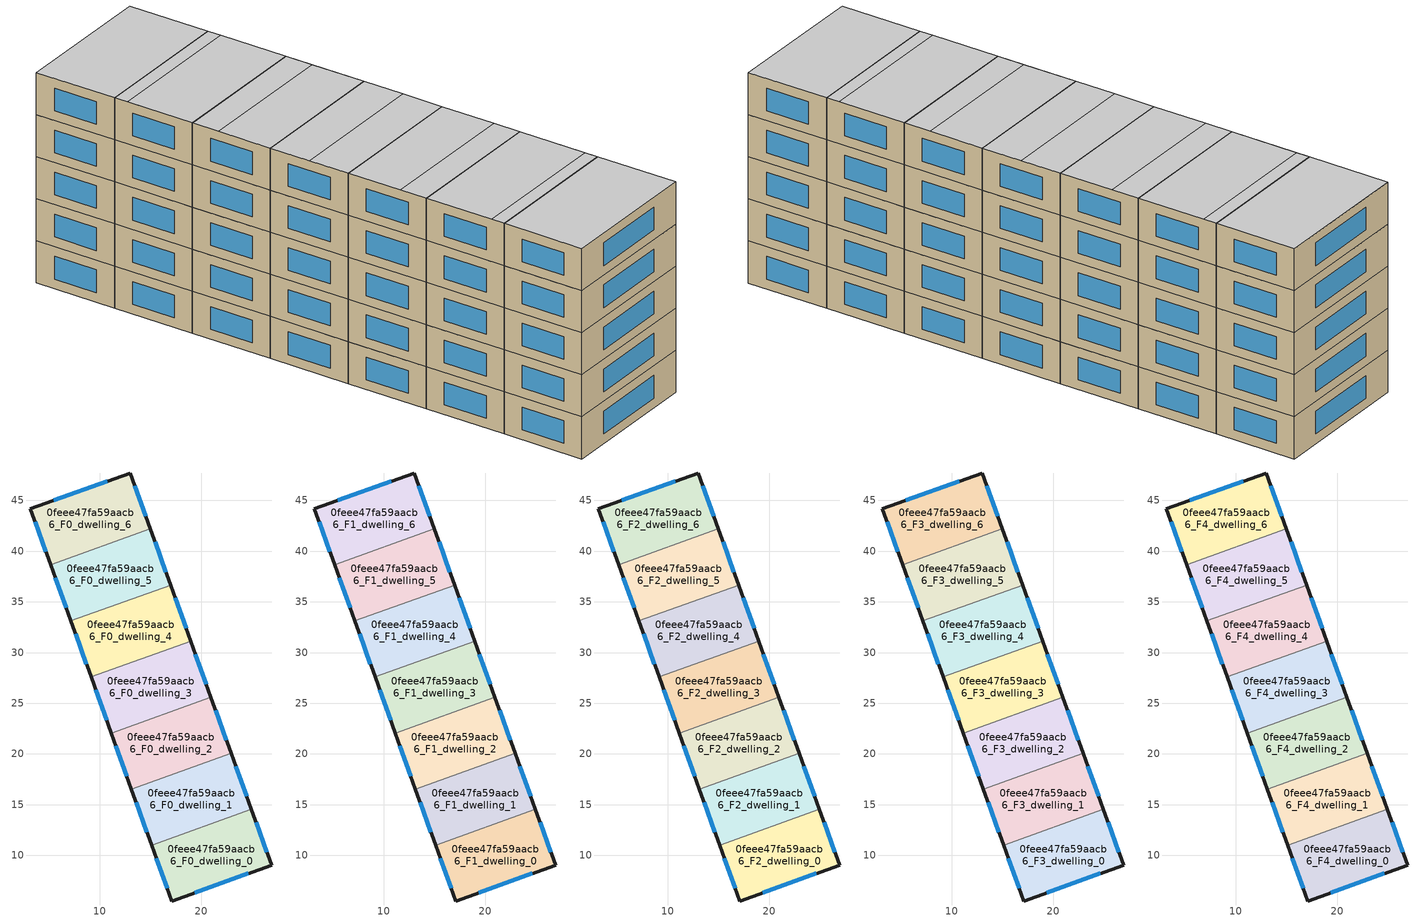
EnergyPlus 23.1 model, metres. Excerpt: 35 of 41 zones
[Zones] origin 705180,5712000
0feee47fa59aacb6_F0_dwelling_0
 floor ground (EU_floor_Construction): 24.94,14.56 26.93,9.03 17.08,5.5 15.1,11.02 z0
 wall outside (EU_wall_Construction): 15.1,11.02 17.08,5.5 26.93,9.03 24.94,14.56 z0:3
 wall to 0feee47fa59aacb6_F0_dwelling_1 (EU_wall_Construction): 24.94,14.56 15.1,11.02 z0:3
 window (EU_Window_Construction): 26.47,10.31 25.4,13.28 / 19.36,6.32 24.65,8.22 / 15.56,9.74 16.62,6.78 z0.69:2.31
0feee47fa59aacb6_F0_dwelling_1
 floor ground (EU_floor_Construction): 22.95,20.08 24.94,14.56 15.1,11.02 13.11,16.54 z0
 wall outside (EU_wall_Construction): 24.94,14.56 22.95,20.08 / 13.11,16.54 15.1,11.02 z0:3
 wall to 0feee47fa59aacb6_F0_dwelling_2 (EU_wall_Construction): 22.95,20.08 13.11,16.54 z0:3
 window (EU_Window_Construction): 24.48,15.84 23.41,18.81 / 13.57,15.26 14.64,12.3 z0.69:2.31
0feee47fa59aacb6_F0_dwelling_2
 floor ground (EU_floor_Construction): 20.96,25.61 22.95,20.08 13.11,16.54 11.12,22.07 z0
 wall outside (EU_wall_Construction): 22.95,20.08 20.96,25.61 / 11.12,22.07 13.11,16.54 z0:3
 wall to 0feee47fa59aacb6_F0_dwelling_3 (EU_wall_Construction): 20.96,25.61 11.12,22.07 z0:3
 window (EU_Window_Construction): 22.49,21.36 21.42,24.33 / 11.58,20.79 12.65,17.82 z0.69:2.31
0feee47fa59aacb6_F0_dwelling_3
 floor ground (EU_floor_Construction): 18.97,31.13 20.96,25.61 11.12,22.07 9.13,27.59 z0
 wall outside (EU_wall_Construction): 20.96,25.61 18.97,31.13 / 9.13,27.59 11.12,22.07 z0:3
 wall to 0feee47fa59aacb6_F0_dwelling_4 (EU_wall_Construction): 18.97,31.13 9.13,27.59 z0:3
 window (EU_Window_Construction): 20.5,26.89 19.43,29.85 / 9.59,26.31 10.66,23.34 z0.69:2.31
0feee47fa59aacb6_F0_dwelling_4
 floor ground (EU_floor_Construction): 16.98,36.66 18.97,31.13 9.13,27.59 7.14,33.12 z0
 wall outside (EU_wall_Construction): 18.97,31.13 16.98,36.66 / 7.14,33.12 9.13,27.59 z0:3
 wall to 0feee47fa59aacb6_F0_dwelling_5 (EU_wall_Construction): 16.98,36.66 7.14,33.12 z0:3
 window (EU_Window_Construction): 18.51,32.41 17.44,35.38 / 7.6,31.84 8.67,28.87 z0.69:2.31
0feee47fa59aacb6_F0_dwelling_5
 floor ground (EU_floor_Construction): 14.99,42.18 16.98,36.66 7.14,33.12 5.15,38.64 z0
 wall outside (EU_wall_Construction): 16.98,36.66 14.99,42.18 / 5.15,38.64 7.14,33.12 z0:3
 wall to 0feee47fa59aacb6_F0_dwelling_6 (EU_wall_Construction): 14.99,42.18 5.15,38.64 z0:3
 window (EU_Window_Construction): 16.52,37.94 15.45,40.9 / 5.61,37.36 6.68,34.39 z0.69:2.31
0feee47fa59aacb6_F0_dwelling_6
 floor ground (EU_floor_Construction): 13,47.7 14.99,42.18 5.15,38.64 3.16,44.17 z0
 wall outside (EU_wall_Construction): 14.99,42.18 13,47.7 3.16,44.17 5.15,38.64 z0:3
 window (EU_Window_Construction): 3.62,42.89 4.69,39.92 / 10.72,46.88 5.44,44.99 / 14.53,43.46 13.46,46.42 z0.69:2.31
0feee47fa59aacb6_F1_dwelling_0
 floor to 0feee47fa59aacb6_F0_dwelling_0 (EU_floor_Construction): 24.94,14.56 26.93,9.03 17.08,5.5 15.1,11.02 z3
 wall outside (EU_wall_Construction): 15.1,11.02 17.08,5.5 26.93,9.03 24.94,14.56 z3:6
 wall to 0feee47fa59aacb6_F1_dwelling_1 (EU_wall_Construction): 24.94,14.56 15.1,11.02 z3:6
 window (EU_Window_Construction): 26.47,10.31 25.4,13.28 / 19.36,6.32 24.65,8.22 / 15.56,9.74 16.62,6.78 z3.69:5.31
0feee47fa59aacb6_F1_dwelling_1
 floor to 0feee47fa59aacb6_F0_dwelling_1 (EU_floor_Construction): 22.95,20.08 24.94,14.56 15.1,11.02 13.11,16.54 z3
 wall outside (EU_wall_Construction): 24.94,14.56 22.95,20.08 / 13.11,16.54 15.1,11.02 z3:6
 wall to 0feee47fa59aacb6_F1_dwelling_2 (EU_wall_Construction): 22.95,20.08 13.11,16.54 z3:6
 window (EU_Window_Construction): 24.48,15.84 23.41,18.81 / 13.57,15.26 14.64,12.3 z3.69:5.31
0feee47fa59aacb6_F1_dwelling_2
 floor to 0feee47fa59aacb6_F0_dwelling_2 (EU_floor_Construction): 20.96,25.61 22.95,20.08 13.11,16.54 11.12,22.07 z3
 wall outside (EU_wall_Construction): 22.95,20.08 20.96,25.61 / 11.12,22.07 13.11,16.54 z3:6
 wall to 0feee47fa59aacb6_F1_dwelling_3 (EU_wall_Construction): 20.96,25.61 11.12,22.07 z3:6
 window (EU_Window_Construction): 22.49,21.36 21.42,24.33 / 11.58,20.79 12.65,17.82 z3.69:5.31
0feee47fa59aacb6_F1_dwelling_3
 floor to 0feee47fa59aacb6_F0_dwelling_3 (EU_floor_Construction): 18.97,31.13 20.96,25.61 11.12,22.07 9.13,27.59 z3
 wall outside (EU_wall_Construction): 20.96,25.61 18.97,31.13 / 9.13,27.59 11.12,22.07 z3:6
 wall to 0feee47fa59aacb6_F1_dwelling_4 (EU_wall_Construction): 18.97,31.13 9.13,27.59 z3:6
 window (EU_Window_Construction): 20.5,26.89 19.43,29.85 / 9.59,26.31 10.66,23.34 z3.69:5.31
0feee47fa59aacb6_F1_dwelling_4
 floor to 0feee47fa59aacb6_F0_dwelling_4 (EU_floor_Construction): 16.98,36.66 18.97,31.13 9.13,27.59 7.14,33.12 z3
 wall outside (EU_wall_Construction): 18.97,31.13 16.98,36.66 / 7.14,33.12 9.13,27.59 z3:6
 wall to 0feee47fa59aacb6_F1_dwelling_5 (EU_wall_Construction): 16.98,36.66 7.14,33.12 z3:6
 window (EU_Window_Construction): 18.51,32.41 17.44,35.38 / 7.6,31.84 8.67,28.87 z3.69:5.31
0feee47fa59aacb6_F1_dwelling_5
 floor to 0feee47fa59aacb6_F0_dwelling_5 (EU_floor_Construction): 14.99,42.18 16.98,36.66 7.14,33.12 5.15,38.64 z3
 wall outside (EU_wall_Construction): 16.98,36.66 14.99,42.18 / 5.15,38.64 7.14,33.12 z3:6
 wall to 0feee47fa59aacb6_F1_dwelling_6 (EU_wall_Construction): 14.99,42.18 5.15,38.64 z3:6
 window (EU_Window_Construction): 16.52,37.94 15.45,40.9 / 5.61,37.36 6.68,34.39 z3.69:5.31
0feee47fa59aacb6_F1_dwelling_6
 floor to 0feee47fa59aacb6_F0_dwelling_6 (EU_floor_Construction): 13,47.7 14.99,42.18 5.15,38.64 3.16,44.17 z3
 wall outside (EU_wall_Construction): 14.99,42.18 13,47.7 3.16,44.17 5.15,38.64 z3:6
 window (EU_Window_Construction): 3.62,42.89 4.69,39.92 / 10.72,46.88 5.44,44.99 / 14.53,43.46 13.46,46.42 z3.69:5.31
0feee47fa59aacb6_F2_dwelling_0
 floor to 0feee47fa59aacb6_F1_dwelling_0 (EU_floor_Construction): 24.94,14.56 26.93,9.03 17.08,5.5 15.1,11.02 z6
 wall outside (EU_wall_Construction): 15.1,11.02 17.08,5.5 26.93,9.03 24.94,14.56 z6:9
 wall to 0feee47fa59aacb6_F2_dwelling_1 (EU_wall_Construction): 24.94,14.56 15.1,11.02 z6:9
 window (EU_Window_Construction): 26.47,10.31 25.4,13.28 / 19.36,6.32 24.65,8.22 / 15.56,9.74 16.62,6.78 z6.69:8.31
0feee47fa59aacb6_F2_dwelling_1
 floor to 0feee47fa59aacb6_F1_dwelling_1 (EU_floor_Construction): 22.95,20.08 24.94,14.56 15.1,11.02 13.11,16.54 z6
 wall outside (EU_wall_Construction): 24.94,14.56 22.95,20.08 / 13.11,16.54 15.1,11.02 z6:9
 wall to 0feee47fa59aacb6_F2_dwelling_2 (EU_wall_Construction): 22.95,20.08 13.11,16.54 z6:9
 window (EU_Window_Construction): 24.48,15.84 23.41,18.81 / 13.57,15.26 14.64,12.3 z6.69:8.31
0feee47fa59aacb6_F2_dwelling_2
 floor to 0feee47fa59aacb6_F1_dwelling_2 (EU_floor_Construction): 20.96,25.61 22.95,20.08 13.11,16.54 11.12,22.07 z6
 wall outside (EU_wall_Construction): 22.95,20.08 20.96,25.61 / 11.12,22.07 13.11,16.54 z6:9
 wall to 0feee47fa59aacb6_F2_dwelling_3 (EU_wall_Construction): 20.96,25.61 11.12,22.07 z6:9
 window (EU_Window_Construction): 22.49,21.36 21.42,24.33 / 11.58,20.79 12.65,17.82 z6.69:8.31
0feee47fa59aacb6_F2_dwelling_3
 floor to 0feee47fa59aacb6_F1_dwelling_3 (EU_floor_Construction): 18.97,31.13 20.96,25.61 11.12,22.07 9.13,27.59 z6
 wall outside (EU_wall_Construction): 20.96,25.61 18.97,31.13 / 9.13,27.59 11.12,22.07 z6:9
 wall to 0feee47fa59aacb6_F2_dwelling_4 (EU_wall_Construction): 18.97,31.13 9.13,27.59 z6:9
 window (EU_Window_Construction): 20.5,26.89 19.43,29.85 / 9.59,26.31 10.66,23.34 z6.69:8.31
0feee47fa59aacb6_F2_dwelling_4
 floor to 0feee47fa59aacb6_F1_dwelling_4 (EU_floor_Construction): 16.98,36.66 18.97,31.13 9.13,27.59 7.14,33.12 z6
 wall outside (EU_wall_Construction): 18.97,31.13 16.98,36.66 / 7.14,33.12 9.13,27.59 z6:9
 wall to 0feee47fa59aacb6_F2_dwelling_5 (EU_wall_Construction): 16.98,36.66 7.14,33.12 z6:9
 window (EU_Window_Construction): 18.51,32.41 17.44,35.38 / 7.6,31.84 8.67,28.87 z6.69:8.31
0feee47fa59aacb6_F2_dwelling_5
 floor to 0feee47fa59aacb6_F1_dwelling_5 (EU_floor_Construction): 14.99,42.18 16.98,36.66 7.14,33.12 5.15,38.64 z6
 wall outside (EU_wall_Construction): 16.98,36.66 14.99,42.18 / 5.15,38.64 7.14,33.12 z6:9
 wall to 0feee47fa59aacb6_F2_dwelling_6 (EU_wall_Construction): 14.99,42.18 5.15,38.64 z6:9
 window (EU_Window_Construction): 16.52,37.94 15.45,40.9 / 5.61,37.36 6.68,34.39 z6.69:8.31
0feee47fa59aacb6_F2_dwelling_6
 floor to 0feee47fa59aacb6_F1_dwelling_6 (EU_floor_Construction): 13,47.7 14.99,42.18 5.15,38.64 3.16,44.17 z6
 wall outside (EU_wall_Construction): 14.99,42.18 13,47.7 3.16,44.17 5.15,38.64 z6:9
 window (EU_Window_Construction): 3.62,42.89 4.69,39.92 / 10.72,46.88 5.44,44.99 / 14.53,43.46 13.46,46.42 z6.69:8.31
0feee47fa59aacb6_F3_dwelling_0
 floor to 0feee47fa59aacb6_F2_dwelling_0 (EU_floor_Construction): 24.94,14.56 26.93,9.03 17.08,5.5 15.1,11.02 z9
 wall outside (EU_wall_Construction): 15.1,11.02 17.08,5.5 26.93,9.03 24.94,14.56 z9:12
 wall to 0feee47fa59aacb6_F3_dwelling_1 (EU_wall_Construction): 24.94,14.56 15.1,11.02 z9:12
 window (EU_Window_Construction): 26.47,10.31 25.4,13.28 / 19.36,6.32 24.65,8.22 / 15.56,9.74 16.62,6.78 z9.69:11.31
0feee47fa59aacb6_F3_dwelling_1
 floor to 0feee47fa59aacb6_F2_dwelling_1 (EU_floor_Construction): 22.95,20.08 24.94,14.56 15.1,11.02 13.11,16.54 z9
 wall outside (EU_wall_Construction): 24.94,14.56 22.95,20.08 / 13.11,16.54 15.1,11.02 z9:12
 wall to 0feee47fa59aacb6_F3_dwelling_2 (EU_wall_Construction): 22.95,20.08 13.11,16.54 z9:12
 window (EU_Window_Construction): 24.48,15.84 23.41,18.81 / 13.57,15.26 14.64,12.3 z9.69:11.31
0feee47fa59aacb6_F3_dwelling_2
 floor to 0feee47fa59aacb6_F2_dwelling_2 (EU_floor_Construction): 20.96,25.61 22.95,20.08 13.11,16.54 11.12,22.07 z9
 wall outside (EU_wall_Construction): 22.95,20.08 20.96,25.61 / 11.12,22.07 13.11,16.54 z9:12
 wall to 0feee47fa59aacb6_F3_dwelling_3 (EU_wall_Construction): 20.96,25.61 11.12,22.07 z9:12
 window (EU_Window_Construction): 22.49,21.36 21.42,24.33 / 11.58,20.79 12.65,17.82 z9.69:11.31
0feee47fa59aacb6_F3_dwelling_3
 floor to 0feee47fa59aacb6_F2_dwelling_3 (EU_floor_Construction): 18.97,31.13 20.96,25.61 11.12,22.07 9.13,27.59 z9
 wall outside (EU_wall_Construction): 20.96,25.61 18.97,31.13 / 9.13,27.59 11.12,22.07 z9:12
 wall to 0feee47fa59aacb6_F3_dwelling_4 (EU_wall_Construction): 18.97,31.13 9.13,27.59 z9:12
 window (EU_Window_Construction): 20.5,26.89 19.43,29.85 / 9.59,26.31 10.66,23.34 z9.69:11.31
0feee47fa59aacb6_F3_dwelling_4
 floor to 0feee47fa59aacb6_F2_dwelling_4 (EU_floor_Construction): 16.98,36.66 18.97,31.13 9.13,27.59 7.14,33.12 z9
 wall outside (EU_wall_Construction): 18.97,31.13 16.98,36.66 / 7.14,33.12 9.13,27.59 z9:12
 wall to 0feee47fa59aacb6_F3_dwelling_5 (EU_wall_Construction): 16.98,36.66 7.14,33.12 z9:12
 window (EU_Window_Construction): 18.51,32.41 17.44,35.38 / 7.6,31.84 8.67,28.87 z9.69:11.31
0feee47fa59aacb6_F3_dwelling_5
 floor to 0feee47fa59aacb6_F2_dwelling_5 (EU_floor_Construction): 14.99,42.18 16.98,36.66 7.14,33.12 5.15,38.64 z9
 wall outside (EU_wall_Construction): 16.98,36.66 14.99,42.18 / 5.15,38.64 7.14,33.12 z9:12
 wall to 0feee47fa59aacb6_F3_dwelling_6 (EU_wall_Construction): 14.99,42.18 5.15,38.64 z9:12
 window (EU_Window_Construction): 16.52,37.94 15.45,40.9 / 5.61,37.36 6.68,34.39 z9.69:11.31
0feee47fa59aacb6_F3_dwelling_6
 floor to 0feee47fa59aacb6_F2_dwelling_6 (EU_floor_Construction): 13,47.7 14.99,42.18 5.15,38.64 3.16,44.17 z9
 wall outside (EU_wall_Construction): 14.99,42.18 13,47.7 3.16,44.17 5.15,38.64 z9:12
 window (EU_Window_Construction): 3.62,42.89 4.69,39.92 / 10.72,46.88 5.44,44.99 / 14.53,43.46 13.46,46.42 z9.69:11.31
0feee47fa59aacb6_F4_dwelling_0
 floor to 0feee47fa59aacb6_F3_dwelling_0 (EU_floor_Construction): 24.94,14.56 26.93,9.03 17.08,5.5 15.1,11.02 z12
 wall outside (EU_wall_Construction): 15.1,11.02 17.08,5.5 26.93,9.03 24.94,14.56 z12:15
 wall to 0feee47fa59aacb6_F4_dwelling_1 (EU_wall_Construction): 24.94,14.56 15.1,11.02 z12:15
 window (EU_Window_Construction): 26.47,10.31 25.4,13.28 / 19.36,6.32 24.65,8.22 / 15.56,9.74 16.62,6.78 z12.69:14.31
 ceiling to 0feee47fa59aacb6_F5_dwelling_0 (EU_floor_Construction): 26.93,9.03 24.94,14.56 15.1,11.02 17.08,5.5 z15
0feee47fa59aacb6_F4_dwelling_1
 floor to 0feee47fa59aacb6_F3_dwelling_1 (EU_floor_Construction): 22.95,20.08 24.94,14.56 15.1,11.02 13.11,16.54 z12
 wall outside (EU_wall_Construction): 24.94,14.56 22.95,20.08 / 13.11,16.54 15.1,11.02 z12:15
 wall to 0feee47fa59aacb6_F4_dwelling_2 (EU_wall_Construction): 22.95,20.08 13.11,16.54 z12:15
 window (EU_Window_Construction): 24.48,15.84 23.41,18.81 / 13.57,15.26 14.64,12.3 z12.69:14.31
 ceiling to 0feee47fa59aacb6_F5_dwelling_1 (EU_floor_Construction): 24.6,15.48 22.95,20.08 13.11,16.54 14.77,11.94 z15
 ceiling to 0feee47fa59aacb6_F5_dwelling_0 (EU_floor_Construction): 24.94,14.56 24.6,15.48 14.77,11.94 15.1,11.02 z15
0feee47fa59aacb6_F4_dwelling_2
 floor to 0feee47fa59aacb6_F3_dwelling_2 (EU_floor_Construction): 20.96,25.61 22.95,20.08 13.11,16.54 11.12,22.07 z12
 wall outside (EU_wall_Construction): 22.95,20.08 20.96,25.61 / 11.12,22.07 13.11,16.54 z12:15
 wall to 0feee47fa59aacb6_F4_dwelling_3 (EU_wall_Construction): 20.96,25.61 11.12,22.07 z12:15
 window (EU_Window_Construction): 22.49,21.36 21.42,24.33 / 11.58,20.79 12.65,17.82 z12.69:14.31
 ceiling adiabatic (EU_roof_Construction): 22.28,21.93 20.96,25.61 11.12,22.07 12.44,18.38 z15
 ceiling to 0feee47fa59aacb6_F5_dwelling_1 (EU_floor_Construction): 22.95,20.08 22.28,21.93 12.44,18.38 13.11,16.54 z15
0feee47fa59aacb6_F4_dwelling_3
 floor to 0feee47fa59aacb6_F3_dwelling_3 (EU_floor_Construction): 18.97,31.13 20.96,25.61 11.12,22.07 9.13,27.59 z12
 wall outside (EU_wall_Construction): 20.96,25.61 18.97,31.13 / 9.13,27.59 11.12,22.07 z12:15
 wall to 0feee47fa59aacb6_F4_dwelling_4 (EU_wall_Construction): 18.97,31.13 9.13,27.59 z12:15
 window (EU_Window_Construction): 20.5,26.89 19.43,29.85 / 9.59,26.31 10.66,23.34 z12.69:14.31
 ceiling to 0feee47fa59aacb6_F5_dwelling_3 (EU_floor_Construction): 19.96,28.37 18.97,31.13 9.13,27.59 10.12,24.83 z15
 ceiling adiabatic (EU_roof_Construction): 20.96,25.61 19.96,28.37 10.12,24.83 11.12,22.07 z15
0feee47fa59aacb6_F4_dwelling_4
 floor to 0feee47fa59aacb6_F3_dwelling_4 (EU_floor_Construction): 16.98,36.66 18.97,31.13 9.13,27.59 7.14,33.12 z12
 wall outside (EU_wall_Construction): 18.97,31.13 16.98,36.66 / 7.14,33.12 9.13,27.59 z12:15
 wall to 0feee47fa59aacb6_F4_dwelling_5 (EU_wall_Construction): 16.98,36.66 7.14,33.12 z12:15
 window (EU_Window_Construction): 18.51,32.41 17.44,35.38 / 7.6,31.84 8.67,28.87 z12.69:14.31
 ceiling to 0feee47fa59aacb6_F5_dwelling_4 (EU_floor_Construction): 17.64,34.82 16.98,36.66 7.14,33.12 7.8,31.27 z15
 ceiling to 0feee47fa59aacb6_F5_dwelling_3 (EU_floor_Construction): 18.97,31.13 17.64,34.82 7.8,31.27 9.13,27.59 z15
0feee47fa59aacb6_F4_dwelling_5
 floor to 0feee47fa59aacb6_F3_dwelling_5 (EU_floor_Construction): 14.99,42.18 16.98,36.66 7.14,33.12 5.15,38.64 z12
 wall outside (EU_wall_Construction): 16.98,36.66 14.99,42.18 / 5.15,38.64 7.14,33.12 z12:15
 wall to 0feee47fa59aacb6_F4_dwelling_6 (EU_wall_Construction): 14.99,42.18 5.15,38.64 z12:15
 window (EU_Window_Construction): 16.52,37.94 15.45,40.9 / 5.61,37.36 6.68,34.39 z12.69:14.31
 ceiling to 0feee47fa59aacb6_F5_dwelling_4 (EU_floor_Construction): 16.98,36.66 15.32,41.26 5.48,37.72 7.14,33.12 z15
 ceiling to 0feee47fa59aacb6_F5_dwelling_5 (EU_floor_Construction): 15.32,41.26 14.99,42.18 5.15,38.64 5.48,37.72 z15
0feee47fa59aacb6_F4_dwelling_6
 floor to 0feee47fa59aacb6_F3_dwelling_6 (EU_floor_Construction): 13,47.7 14.99,42.18 5.15,38.64 3.16,44.17 z12
 wall outside (EU_wall_Construction): 14.99,42.18 13,47.7 3.16,44.17 5.15,38.64 z12:15
 window (EU_Window_Construction): 3.62,42.89 4.69,39.92 / 10.72,46.88 5.44,44.99 / 14.53,43.46 13.46,46.42 z12.69:14.31
 ceiling to 0feee47fa59aacb6_F5_dwelling_5 (EU_floor_Construction): 14.99,42.18 13,47.7 3.16,44.17 5.15,38.64 z15
[Building]
EU S2 Campaign: North Axis=0; Terrain=City; Solar Distribution=FullExterior
[Site:Location]
London: Latitude=51.5; Longitude=-0.5; Time Zone=0; Elevation=25
[SizingPeriod:WeatherFileDays]
AnnualSizingPeriod: Begin Month=1; Begin Day of Month=1; End Month=12; End Day of Month=31; Day of Week for Start Day=Monday; Use Weather File Daylight Saving Period=No; Use Weather File Rain and Snow Indicators=No
[MATERIAL]
EU_InternalMass_Material: Roughness=MediumRough; Thickness=0.1; Conductivity=1; Density=1800; Specific Heat=900; Thermal Absorptance=0.9; Solar Absorptance=0.7; Visible Absorptance=0.7
[MATERIAL:NOMASS] Roughness=MediumRough; Thermal Absorptance=0.9; Solar Absorptance=0.7; Visible Absorptance=0.7
Name | Thermal Resistance
EU_wall_NoMass | 0.635353
EU_roof_NoMass | 0.675062
EU_floor_NoMass | 1.96382
[WINDOWMATERIAL:SIMPLEGLAZINGSYSTEM]
EU_Window_SimpleGlazing: UFactor=2.96269; Solar Heat Gain Coefficient=0.76; Visible Transmittance=0.76
[CONSTRUCTION]
EU_wall_Construction: EU_wall_NoMass
EU_roof_Construction: EU_roof_NoMass
EU_floor_Construction: EU_floor_NoMass
EU_Window_Construction: EU_Window_SimpleGlazing
EU_InternalMass_Construction: EU_InternalMass_Material
[ZONE] Type=1; Multiplier=1; Ceiling Height=autocalculate; Floor Area=autocalculate; Part of Total Floor Area=Yes
Name | Volume
0feee47fa59aacb6_F0_dwelling_0; 0feee47fa59aacb6_F1_dwelling_0; 0feee47fa59aacb6_F2_dwelling_0; 0feee47fa59aacb6_F3_dwelling_0; 0feee47fa59aacb6_F4_dwelling_0 | 184.188
0feee47fa59aacb6_F0_dwelling_1; 0feee47fa59aacb6_F1_dwelling_1; 0feee47fa59aacb6_F2_dwelling_1; 0feee47fa59aacb6_F3_dwelling_1; 0feee47fa59aacb6_F4_dwelling_1 | 184.191
0feee47fa59aacb6_F0_dwelling_2; 0feee47fa59aacb6_F1_dwelling_2; 0feee47fa59aacb6_F2_dwelling_2; 0feee47fa59aacb6_F3_dwelling_2; 0feee47fa59aacb6_F4_dwelling_2 | 184.157
0feee47fa59aacb6_F0_dwelling_3; 0feee47fa59aacb6_F1_dwelling_3; 0feee47fa59aacb6_F2_dwelling_3; 0feee47fa59aacb6_F3_dwelling_3; 0feee47fa59aacb6_F4_dwelling_3 | 184.214
0feee47fa59aacb6_F0_dwelling_4; 0feee47fa59aacb6_F1_dwelling_4; 0feee47fa59aacb6_F2_dwelling_4; 0feee47fa59aacb6_F3_dwelling_4; 0feee47fa59aacb6_F4_dwelling_4 | 184.19
0feee47fa59aacb6_F0_dwelling_5; 0feee47fa59aacb6_F1_dwelling_5; 0feee47fa59aacb6_F2_dwelling_5; 0feee47fa59aacb6_F3_dwelling_5; 0feee47fa59aacb6_F4_dwelling_5 | 184.174
0feee47fa59aacb6_F0_dwelling_6; 0feee47fa59aacb6_F1_dwelling_6; 0feee47fa59aacb6_F2_dwelling_6; 0feee47fa59aacb6_F3_dwelling_6; 0feee47fa59aacb6_F4_dwelling_6 | 184.192
[INTERNALMASS] Construction=EU_InternalMass_Construction
Name | Zone or ZoneList | Surface Area
0feee47fa59aacb6_F0_dwelling_0_EU_InternalMass | 0feee47fa59aacb6_F0_dwelling_0 | 61.3956
0feee47fa59aacb6_F0_dwelling_1_EU_InternalMass | 0feee47fa59aacb6_F0_dwelling_1 | 61.3973
0feee47fa59aacb6_F0_dwelling_2_EU_InternalMass | 0feee47fa59aacb6_F0_dwelling_2 | 61.3858
0feee47fa59aacb6_F0_dwelling_3_EU_InternalMass | 0feee47fa59aacb6_F0_dwelling_3 | 61.4045
0feee47fa59aacb6_F0_dwelling_4_EU_InternalMass | 0feee47fa59aacb6_F0_dwelling_4 | 61.3966
0feee47fa59aacb6_F0_dwelling_5_EU_InternalMass | 0feee47fa59aacb6_F0_dwelling_5 | 61.3915
0feee47fa59aacb6_F0_dwelling_6_EU_InternalMass | 0feee47fa59aacb6_F0_dwelling_6 | 61.3974
0feee47fa59aacb6_F1_dwelling_0_EU_InternalMass | 0feee47fa59aacb6_F1_dwelling_0 | 61.3956
0feee47fa59aacb6_F1_dwelling_1_EU_InternalMass | 0feee47fa59aacb6_F1_dwelling_1 | 61.3973
0feee47fa59aacb6_F1_dwelling_2_EU_InternalMass | 0feee47fa59aacb6_F1_dwelling_2 | 61.3858
0feee47fa59aacb6_F1_dwelling_3_EU_InternalMass | 0feee47fa59aacb6_F1_dwelling_3 | 61.4045
0feee47fa59aacb6_F1_dwelling_4_EU_InternalMass | 0feee47fa59aacb6_F1_dwelling_4 | 61.3966
0feee47fa59aacb6_F1_dwelling_5_EU_InternalMass | 0feee47fa59aacb6_F1_dwelling_5 | 61.3915
0feee47fa59aacb6_F1_dwelling_6_EU_InternalMass | 0feee47fa59aacb6_F1_dwelling_6 | 61.3974
0feee47fa59aacb6_F2_dwelling_0_EU_InternalMass | 0feee47fa59aacb6_F2_dwelling_0 | 61.3956
0feee47fa59aacb6_F2_dwelling_1_EU_InternalMass | 0feee47fa59aacb6_F2_dwelling_1 | 61.3973
0feee47fa59aacb6_F2_dwelling_2_EU_InternalMass | 0feee47fa59aacb6_F2_dwelling_2 | 61.3858
0feee47fa59aacb6_F2_dwelling_3_EU_InternalMass | 0feee47fa59aacb6_F2_dwelling_3 | 61.4045
0feee47fa59aacb6_F2_dwelling_4_EU_InternalMass | 0feee47fa59aacb6_F2_dwelling_4 | 61.3966
0feee47fa59aacb6_F2_dwelling_5_EU_InternalMass | 0feee47fa59aacb6_F2_dwelling_5 | 61.3915
0feee47fa59aacb6_F2_dwelling_6_EU_InternalMass | 0feee47fa59aacb6_F2_dwelling_6 | 61.3974
0feee47fa59aacb6_F3_dwelling_0_EU_InternalMass | 0feee47fa59aacb6_F3_dwelling_0 | 61.3956
0feee47fa59aacb6_F3_dwelling_1_EU_InternalMass | 0feee47fa59aacb6_F3_dwelling_1 | 61.3973
0feee47fa59aacb6_F3_dwelling_2_EU_InternalMass | 0feee47fa59aacb6_F3_dwelling_2 | 61.3858
0feee47fa59aacb6_F3_dwelling_3_EU_InternalMass | 0feee47fa59aacb6_F3_dwelling_3 | 61.4045
0feee47fa59aacb6_F3_dwelling_4_EU_InternalMass | 0feee47fa59aacb6_F3_dwelling_4 | 61.3966
0feee47fa59aacb6_F3_dwelling_5_EU_InternalMass | 0feee47fa59aacb6_F3_dwelling_5 | 61.3915
0feee47fa59aacb6_F3_dwelling_6_EU_InternalMass | 0feee47fa59aacb6_F3_dwelling_6 | 61.3974
0feee47fa59aacb6_F4_dwelling_0_EU_InternalMass | 0feee47fa59aacb6_F4_dwelling_0 | 61.3956
0feee47fa59aacb6_F4_dwelling_1_EU_InternalMass | 0feee47fa59aacb6_F4_dwelling_1 | 61.3973
0feee47fa59aacb6_F4_dwelling_2_EU_InternalMass | 0feee47fa59aacb6_F4_dwelling_2 | 61.3858
0feee47fa59aacb6_F4_dwelling_3_EU_InternalMass | 0feee47fa59aacb6_F4_dwelling_3 | 61.4045
0feee47fa59aacb6_F4_dwelling_4_EU_InternalMass | 0feee47fa59aacb6_F4_dwelling_4 | 61.3966
0feee47fa59aacb6_F4_dwelling_5_EU_InternalMass | 0feee47fa59aacb6_F4_dwelling_5 | 61.3915
0feee47fa59aacb6_F4_dwelling_6_EU_InternalMass | 0feee47fa59aacb6_F4_dwelling_6 | 61.3974
[OTHEREQUIPMENT] Fuel Type=Electricity; Design Level Calculation Method=Watts/Area; Power per Zone Floor Area=1; Fraction Latent=0; Fraction Radiant=0; Fraction Lost=0; Carbon Dioxide Generation Rate=0; EndUse Subcategory=EU_Step8_InternalGains
Name | Zone or ZoneList or Space or SpaceList | Schedule
EU_Step8_InternalGain_0feee47fa59aacb6_F0_dwelling_0_f000 | 0feee47fa59aacb6_F0_dwelling_0 | EU_Step8_GainSchedule_0feee47fa59aacb6_F0_dwelling_0_f000
EU_Step8_InternalGain_0feee47fa59aacb6_F0_dwelling_1_f000 | 0feee47fa59aacb6_F0_dwelling_1 | EU_Step8_GainSchedule_0feee47fa59aacb6_F0_dwelling_1_f000
EU_Step8_InternalGain_0feee47fa59aacb6_F0_dwelling_2_f000 | 0feee47fa59aacb6_F0_dwelling_2 | EU_Step8_GainSchedule_0feee47fa59aacb6_F0_dwelling_2_f000
EU_Step8_InternalGain_0feee47fa59aacb6_F0_dwelling_3_f000 | 0feee47fa59aacb6_F0_dwelling_3 | EU_Step8_GainSchedule_0feee47fa59aacb6_F0_dwelling_3_f000
EU_Step8_InternalGain_0feee47fa59aacb6_F0_dwelling_4_f000 | 0feee47fa59aacb6_F0_dwelling_4 | EU_Step8_GainSchedule_0feee47fa59aacb6_F0_dwelling_4_f000
EU_Step8_InternalGain_0feee47fa59aacb6_F0_dwelling_5_f000 | 0feee47fa59aacb6_F0_dwelling_5 | EU_Step8_GainSchedule_0feee47fa59aacb6_F0_dwelling_5_f000
EU_Step8_InternalGain_0feee47fa59aacb6_F0_dwelling_6_f000 | 0feee47fa59aacb6_F0_dwelling_6 | EU_Step8_GainSchedule_0feee47fa59aacb6_F0_dwelling_6_f000
EU_Step8_InternalGain_0feee47fa59aacb6_F1_dwelling_0_f000 | 0feee47fa59aacb6_F1_dwelling_0 | EU_Step8_GainSchedule_0feee47fa59aacb6_F1_dwelling_0_f000
EU_Step8_InternalGain_0feee47fa59aacb6_F1_dwelling_1_f000 | 0feee47fa59aacb6_F1_dwelling_1 | EU_Step8_GainSchedule_0feee47fa59aacb6_F1_dwelling_1_f000
EU_Step8_InternalGain_0feee47fa59aacb6_F1_dwelling_2_f000 | 0feee47fa59aacb6_F1_dwelling_2 | EU_Step8_GainSchedule_0feee47fa59aacb6_F1_dwelling_2_f000
EU_Step8_InternalGain_0feee47fa59aacb6_F1_dwelling_3_f000 | 0feee47fa59aacb6_F1_dwelling_3 | EU_Step8_GainSchedule_0feee47fa59aacb6_F1_dwelling_3_f000
EU_Step8_InternalGain_0feee47fa59aacb6_F1_dwelling_4_f000 | 0feee47fa59aacb6_F1_dwelling_4 | EU_Step8_GainSchedule_0feee47fa59aacb6_F1_dwelling_4_f000
EU_Step8_InternalGain_0feee47fa59aacb6_F1_dwelling_5_f000 | 0feee47fa59aacb6_F1_dwelling_5 | EU_Step8_GainSchedule_0feee47fa59aacb6_F1_dwelling_5_f000
EU_Step8_InternalGain_0feee47fa59aacb6_F1_dwelling_6_f000 | 0feee47fa59aacb6_F1_dwelling_6 | EU_Step8_GainSchedule_0feee47fa59aacb6_F1_dwelling_6_f000
EU_Step8_InternalGain_0feee47fa59aacb6_F2_dwelling_0_f000 | 0feee47fa59aacb6_F2_dwelling_0 | EU_Step8_GainSchedule_0feee47fa59aacb6_F2_dwelling_0_f000
EU_Step8_InternalGain_0feee47fa59aacb6_F2_dwelling_1_f000 | 0feee47fa59aacb6_F2_dwelling_1 | EU_Step8_GainSchedule_0feee47fa59aacb6_F2_dwelling_1_f000
EU_Step8_InternalGain_0feee47fa59aacb6_F2_dwelling_2_f000 | 0feee47fa59aacb6_F2_dwelling_2 | EU_Step8_GainSchedule_0feee47fa59aacb6_F2_dwelling_2_f000
EU_Step8_InternalGain_0feee47fa59aacb6_F2_dwelling_3_f000 | 0feee47fa59aacb6_F2_dwelling_3 | EU_Step8_GainSchedule_0feee47fa59aacb6_F2_dwelling_3_f000
EU_Step8_InternalGain_0feee47fa59aacb6_F2_dwelling_4_f000 | 0feee47fa59aacb6_F2_dwelling_4 | EU_Step8_GainSchedule_0feee47fa59aacb6_F2_dwelling_4_f000
EU_Step8_InternalGain_0feee47fa59aacb6_F2_dwelling_5_f000 | 0feee47fa59aacb6_F2_dwelling_5 | EU_Step8_GainSchedule_0feee47fa59aacb6_F2_dwelling_5_f000
EU_Step8_InternalGain_0feee47fa59aacb6_F2_dwelling_6_f000 | 0feee47fa59aacb6_F2_dwelling_6 | EU_Step8_GainSchedule_0feee47fa59aacb6_F2_dwelling_6_f000
EU_Step8_InternalGain_0feee47fa59aacb6_F3_dwelling_0_f000 | 0feee47fa59aacb6_F3_dwelling_0 | EU_Step8_GainSchedule_0feee47fa59aacb6_F3_dwelling_0_f000
EU_Step8_InternalGain_0feee47fa59aacb6_F3_dwelling_1_f000 | 0feee47fa59aacb6_F3_dwelling_1 | EU_Step8_GainSchedule_0feee47fa59aacb6_F3_dwelling_1_f000
EU_Step8_InternalGain_0feee47fa59aacb6_F3_dwelling_2_f000 | 0feee47fa59aacb6_F3_dwelling_2 | EU_Step8_GainSchedule_0feee47fa59aacb6_F3_dwelling_2_f000
EU_Step8_InternalGain_0feee47fa59aacb6_F3_dwelling_3_f000 | 0feee47fa59aacb6_F3_dwelling_3 | EU_Step8_GainSchedule_0feee47fa59aacb6_F3_dwelling_3_f000
EU_Step8_InternalGain_0feee47fa59aacb6_F3_dwelling_4_f000 | 0feee47fa59aacb6_F3_dwelling_4 | EU_Step8_GainSchedule_0feee47fa59aacb6_F3_dwelling_4_f000
EU_Step8_InternalGain_0feee47fa59aacb6_F3_dwelling_5_f000 | 0feee47fa59aacb6_F3_dwelling_5 | EU_Step8_GainSchedule_0feee47fa59aacb6_F3_dwelling_5_f000
EU_Step8_InternalGain_0feee47fa59aacb6_F3_dwelling_6_f000 | 0feee47fa59aacb6_F3_dwelling_6 | EU_Step8_GainSchedule_0feee47fa59aacb6_F3_dwelling_6_f000
EU_Step8_InternalGain_0feee47fa59aacb6_F4_dwelling_0_f000 | 0feee47fa59aacb6_F4_dwelling_0 | EU_Step8_GainSchedule_0feee47fa59aacb6_F4_dwelling_0_f000
EU_Step8_InternalGain_0feee47fa59aacb6_F4_dwelling_1_f000 | 0feee47fa59aacb6_F4_dwelling_1 | EU_Step8_GainSchedule_0feee47fa59aacb6_F4_dwelling_1_f000
EU_Step8_InternalGain_0feee47fa59aacb6_F4_dwelling_2_f000 | 0feee47fa59aacb6_F4_dwelling_2 | EU_Step8_GainSchedule_0feee47fa59aacb6_F4_dwelling_2_f000
EU_Step8_InternalGain_0feee47fa59aacb6_F4_dwelling_3_f000 | 0feee47fa59aacb6_F4_dwelling_3 | EU_Step8_GainSchedule_0feee47fa59aacb6_F4_dwelling_3_f000
EU_Step8_InternalGain_0feee47fa59aacb6_F4_dwelling_4_f000 | 0feee47fa59aacb6_F4_dwelling_4 | EU_Step8_GainSchedule_0feee47fa59aacb6_F4_dwelling_4_f000
EU_Step8_InternalGain_0feee47fa59aacb6_F4_dwelling_5_f000 | 0feee47fa59aacb6_F4_dwelling_5 | EU_Step8_GainSchedule_0feee47fa59aacb6_F4_dwelling_5_f000
EU_Step8_InternalGain_0feee47fa59aacb6_F4_dwelling_6_f000 | 0feee47fa59aacb6_F4_dwelling_6 | EU_Step8_GainSchedule_0feee47fa59aacb6_F4_dwelling_6_f000
[ZONEVENTILATION:DESIGNFLOWRATE] Schedule=EU_AlwaysOn; Design Flow Rate Calculation Method=AirChanges/Hour; Air Changes per Hour=0.555504; Ventilation Type=Natural; Fan Pressure Rise=0; Fan Total Efficiency=1; Constant Term Coefficient=1; Temperature Term Coefficient=0; Velocity Term Coefficient=0; Velocity Squared Term Coefficient=0; Minimum Indoor Temperature=-100; Maximum Indoor Temperature=100; Delta Temperature=-100; Minimum Outdoor Temperature=-100; Maximum Outdoor Temperature=100; Maximum Wind Speed=40
Name | Zone or ZoneList or Space or SpaceList
EU_ConstantAir_0feee47fa59aacb6_F0_dwelling_0 | 0feee47fa59aacb6_F0_dwelling_0
EU_ConstantAir_0feee47fa59aacb6_F0_dwelling_1 | 0feee47fa59aacb6_F0_dwelling_1
EU_ConstantAir_0feee47fa59aacb6_F0_dwelling_2 | 0feee47fa59aacb6_F0_dwelling_2
EU_ConstantAir_0feee47fa59aacb6_F0_dwelling_3 | 0feee47fa59aacb6_F0_dwelling_3
EU_ConstantAir_0feee47fa59aacb6_F0_dwelling_4 | 0feee47fa59aacb6_F0_dwelling_4
EU_ConstantAir_0feee47fa59aacb6_F0_dwelling_5 | 0feee47fa59aacb6_F0_dwelling_5
EU_ConstantAir_0feee47fa59aacb6_F0_dwelling_6 | 0feee47fa59aacb6_F0_dwelling_6
EU_ConstantAir_0feee47fa59aacb6_F1_dwelling_0 | 0feee47fa59aacb6_F1_dwelling_0
EU_ConstantAir_0feee47fa59aacb6_F1_dwelling_1 | 0feee47fa59aacb6_F1_dwelling_1
EU_ConstantAir_0feee47fa59aacb6_F1_dwelling_2 | 0feee47fa59aacb6_F1_dwelling_2
EU_ConstantAir_0feee47fa59aacb6_F1_dwelling_3 | 0feee47fa59aacb6_F1_dwelling_3
EU_ConstantAir_0feee47fa59aacb6_F1_dwelling_4 | 0feee47fa59aacb6_F1_dwelling_4
EU_ConstantAir_0feee47fa59aacb6_F1_dwelling_5 | 0feee47fa59aacb6_F1_dwelling_5
EU_ConstantAir_0feee47fa59aacb6_F1_dwelling_6 | 0feee47fa59aacb6_F1_dwelling_6
EU_ConstantAir_0feee47fa59aacb6_F2_dwelling_0 | 0feee47fa59aacb6_F2_dwelling_0
EU_ConstantAir_0feee47fa59aacb6_F2_dwelling_1 | 0feee47fa59aacb6_F2_dwelling_1
EU_ConstantAir_0feee47fa59aacb6_F2_dwelling_2 | 0feee47fa59aacb6_F2_dwelling_2
EU_ConstantAir_0feee47fa59aacb6_F2_dwelling_3 | 0feee47fa59aacb6_F2_dwelling_3
EU_ConstantAir_0feee47fa59aacb6_F2_dwelling_4 | 0feee47fa59aacb6_F2_dwelling_4
EU_ConstantAir_0feee47fa59aacb6_F2_dwelling_5 | 0feee47fa59aacb6_F2_dwelling_5
EU_ConstantAir_0feee47fa59aacb6_F2_dwelling_6 | 0feee47fa59aacb6_F2_dwelling_6
EU_ConstantAir_0feee47fa59aacb6_F3_dwelling_0 | 0feee47fa59aacb6_F3_dwelling_0
EU_ConstantAir_0feee47fa59aacb6_F3_dwelling_1 | 0feee47fa59aacb6_F3_dwelling_1
EU_ConstantAir_0feee47fa59aacb6_F3_dwelling_2 | 0feee47fa59aacb6_F3_dwelling_2
EU_ConstantAir_0feee47fa59aacb6_F3_dwelling_3 | 0feee47fa59aacb6_F3_dwelling_3
EU_ConstantAir_0feee47fa59aacb6_F3_dwelling_4 | 0feee47fa59aacb6_F3_dwelling_4
EU_ConstantAir_0feee47fa59aacb6_F3_dwelling_5 | 0feee47fa59aacb6_F3_dwelling_5
EU_ConstantAir_0feee47fa59aacb6_F3_dwelling_6 | 0feee47fa59aacb6_F3_dwelling_6
EU_ConstantAir_0feee47fa59aacb6_F4_dwelling_0 | 0feee47fa59aacb6_F4_dwelling_0
EU_ConstantAir_0feee47fa59aacb6_F4_dwelling_1 | 0feee47fa59aacb6_F4_dwelling_1
EU_ConstantAir_0feee47fa59aacb6_F4_dwelling_2 | 0feee47fa59aacb6_F4_dwelling_2
EU_ConstantAir_0feee47fa59aacb6_F4_dwelling_3 | 0feee47fa59aacb6_F4_dwelling_3
EU_ConstantAir_0feee47fa59aacb6_F4_dwelling_4 | 0feee47fa59aacb6_F4_dwelling_4
EU_ConstantAir_0feee47fa59aacb6_F4_dwelling_5 | 0feee47fa59aacb6_F4_dwelling_5
EU_ConstantAir_0feee47fa59aacb6_F4_dwelling_6 | 0feee47fa59aacb6_F4_dwelling_6
[HVACTEMPLATE:THERMOSTAT] Constant Heating Setpoint=20; Constant Cooling Setpoint=50
EU_HeatOnly_0feee47fa59aacb6_F0_dwelling_0; EU_HeatOnly_0feee47fa59aacb6_F0_dwelling_1; EU_HeatOnly_0feee47fa59aacb6_F0_dwelling_2; EU_HeatOnly_0feee47fa59aacb6_F0_dwelling_3; EU_HeatOnly_0feee47fa59aacb6_F0_dwelling_4; EU_HeatOnly_0feee47fa59aacb6_F0_dwelling_5; EU_HeatOnly_0feee47fa59aacb6_F0_dwelling_6; EU_HeatOnly_0feee47fa59aacb6_F1_dwelling_0; EU_HeatOnly_0feee47fa59aacb6_F1_dwelling_1; EU_HeatOnly_0feee47fa59aacb6_F1_dwelling_2; EU_HeatOnly_0feee47fa59aacb6_F1_dwelling_3; EU_HeatOnly_0feee47fa59aacb6_F1_dwelling_4; EU_HeatOnly_0feee47fa59aacb6_F1_dwelling_5; EU_HeatOnly_0feee47fa59aacb6_F1_dwelling_6; EU_HeatOnly_0feee47fa59aacb6_F2_dwelling_0; EU_HeatOnly_0feee47fa59aacb6_F2_dwelling_1; EU_HeatOnly_0feee47fa59aacb6_F2_dwelling_2; EU_HeatOnly_0feee47fa59aacb6_F2_dwelling_3; EU_HeatOnly_0feee47fa59aacb6_F2_dwelling_4; EU_HeatOnly_0feee47fa59aacb6_F2_dwelling_5; EU_HeatOnly_0feee47fa59aacb6_F2_dwelling_6; EU_HeatOnly_0feee47fa59aacb6_F3_dwelling_0; EU_HeatOnly_0feee47fa59aacb6_F3_dwelling_1; EU_HeatOnly_0feee47fa59aacb6_F3_dwelling_2; EU_HeatOnly_0feee47fa59aacb6_F3_dwelling_3; EU_HeatOnly_0feee47fa59aacb6_F3_dwelling_4; EU_HeatOnly_0feee47fa59aacb6_F3_dwelling_5; EU_HeatOnly_0feee47fa59aacb6_F3_dwelling_6; EU_HeatOnly_0feee47fa59aacb6_F4_dwelling_0; EU_HeatOnly_0feee47fa59aacb6_F4_dwelling_1; EU_HeatOnly_0feee47fa59aacb6_F4_dwelling_2; EU_HeatOnly_0feee47fa59aacb6_F4_dwelling_3; EU_HeatOnly_0feee47fa59aacb6_F4_dwelling_4; EU_HeatOnly_0feee47fa59aacb6_F4_dwelling_5; EU_HeatOnly_0feee47fa59aacb6_F4_dwelling_6; EU_HeatOnly_0feee47fa59aacb6_F5_dwelling_0; EU_HeatOnly_0feee47fa59aacb6_F5_dwelling_1; EU_HeatOnly_0feee47fa59aacb6_F5_dwelling_2; EU_HeatOnly_0feee47fa59aacb6_F5_dwelling_3; EU_HeatOnly_0feee47fa59aacb6_F5_dwelling_4; EU_HeatOnly_0feee47fa59aacb6_F5_dwelling_5
[HVACTEMPLATE:ZONE:IDEALLOADSAIRSYSTEM] System Availability Schedule=EU_AlwaysOn; Maximum Heating Supply Air Temperature=50; Minimum Cooling Supply Air Temperature=13; Maximum Heating Supply Air Humidity Ratio=0.0156; Minimum Cooling Supply Air Humidity Ratio=0.0077; Heating Limit=NoLimit; Cooling Limit=NoLimit; Heating Availability Schedule=EU_AlwaysOn; Cooling Availability Schedule=EU_CoolingOff; Dehumidification Control Type=ConstantSensibleHeatRatio; Cooling Sensible Heat Ratio=0.7; Dehumidification Setpoint=60; Humidification Control Type=None; Humidification Setpoint=30; Outdoor Air Method=None; Outdoor Air Flow Rate per Person=0.00944; Outdoor Air Flow Rate per Zone Floor Area=0; Outdoor Air Flow Rate per Zone=0; Demand Controlled Ventilation Type=None; Outdoor Air Economizer Type=NoEconomizer; Heat Recovery Type=None; Sensible Heat Recovery Effectiveness=0.7; Latent Heat Recovery Effectiveness=0.65
Name | Template Thermostat
0feee47fa59aacb6_F0_dwelling_0 | EU_HeatOnly_0feee47fa59aacb6_F0_dwelling_0
0feee47fa59aacb6_F0_dwelling_1 | EU_HeatOnly_0feee47fa59aacb6_F0_dwelling_1
0feee47fa59aacb6_F0_dwelling_2 | EU_HeatOnly_0feee47fa59aacb6_F0_dwelling_2
0feee47fa59aacb6_F0_dwelling_3 | EU_HeatOnly_0feee47fa59aacb6_F0_dwelling_3
0feee47fa59aacb6_F0_dwelling_4 | EU_HeatOnly_0feee47fa59aacb6_F0_dwelling_4
0feee47fa59aacb6_F0_dwelling_5 | EU_HeatOnly_0feee47fa59aacb6_F0_dwelling_5
0feee47fa59aacb6_F0_dwelling_6 | EU_HeatOnly_0feee47fa59aacb6_F0_dwelling_6
0feee47fa59aacb6_F1_dwelling_0 | EU_HeatOnly_0feee47fa59aacb6_F1_dwelling_0
0feee47fa59aacb6_F1_dwelling_1 | EU_HeatOnly_0feee47fa59aacb6_F1_dwelling_1
0feee47fa59aacb6_F1_dwelling_2 | EU_HeatOnly_0feee47fa59aacb6_F1_dwelling_2
0feee47fa59aacb6_F1_dwelling_3 | EU_HeatOnly_0feee47fa59aacb6_F1_dwelling_3
0feee47fa59aacb6_F1_dwelling_4 | EU_HeatOnly_0feee47fa59aacb6_F1_dwelling_4
0feee47fa59aacb6_F1_dwelling_5 | EU_HeatOnly_0feee47fa59aacb6_F1_dwelling_5
0feee47fa59aacb6_F1_dwelling_6 | EU_HeatOnly_0feee47fa59aacb6_F1_dwelling_6
0feee47fa59aacb6_F2_dwelling_0 | EU_HeatOnly_0feee47fa59aacb6_F2_dwelling_0
0feee47fa59aacb6_F2_dwelling_1 | EU_HeatOnly_0feee47fa59aacb6_F2_dwelling_1
0feee47fa59aacb6_F2_dwelling_2 | EU_HeatOnly_0feee47fa59aacb6_F2_dwelling_2
0feee47fa59aacb6_F2_dwelling_3 | EU_HeatOnly_0feee47fa59aacb6_F2_dwelling_3
0feee47fa59aacb6_F2_dwelling_4 | EU_HeatOnly_0feee47fa59aacb6_F2_dwelling_4
0feee47fa59aacb6_F2_dwelling_5 | EU_HeatOnly_0feee47fa59aacb6_F2_dwelling_5
0feee47fa59aacb6_F2_dwelling_6 | EU_HeatOnly_0feee47fa59aacb6_F2_dwelling_6
0feee47fa59aacb6_F3_dwelling_0 | EU_HeatOnly_0feee47fa59aacb6_F3_dwelling_0
0feee47fa59aacb6_F3_dwelling_1 | EU_HeatOnly_0feee47fa59aacb6_F3_dwelling_1
0feee47fa59aacb6_F3_dwelling_2 | EU_HeatOnly_0feee47fa59aacb6_F3_dwelling_2
0feee47fa59aacb6_F3_dwelling_3 | EU_HeatOnly_0feee47fa59aacb6_F3_dwelling_3
0feee47fa59aacb6_F3_dwelling_4 | EU_HeatOnly_0feee47fa59aacb6_F3_dwelling_4
0feee47fa59aacb6_F3_dwelling_5 | EU_HeatOnly_0feee47fa59aacb6_F3_dwelling_5
0feee47fa59aacb6_F3_dwelling_6 | EU_HeatOnly_0feee47fa59aacb6_F3_dwelling_6
0feee47fa59aacb6_F4_dwelling_0 | EU_HeatOnly_0feee47fa59aacb6_F4_dwelling_0
0feee47fa59aacb6_F4_dwelling_1 | EU_HeatOnly_0feee47fa59aacb6_F4_dwelling_1
0feee47fa59aacb6_F4_dwelling_2 | EU_HeatOnly_0feee47fa59aacb6_F4_dwelling_2
0feee47fa59aacb6_F4_dwelling_3 | EU_HeatOnly_0feee47fa59aacb6_F4_dwelling_3
0feee47fa59aacb6_F4_dwelling_4 | EU_HeatOnly_0feee47fa59aacb6_F4_dwelling_4
0feee47fa59aacb6_F4_dwelling_5 | EU_HeatOnly_0feee47fa59aacb6_F4_dwelling_5
0feee47fa59aacb6_F4_dwelling_6 | EU_HeatOnly_0feee47fa59aacb6_F4_dwelling_6
[SIZING:ZONE] Zone Cooling Design Supply Air Temperature Input Method=SupplyAirTemperature; Zone Cooling Design Supply Air Temperature=13; Zone Heating Design Supply Air Temperature Input Method=SupplyAirTemperature; Zone Heating Design Supply Air Temperature=50; Zone Cooling Design Supply Air Humidity Ratio=0.008; Zone Heating Design Supply Air Humidity Ratio=0.008; Cooling Design Air Flow Method=DesignDay; Cooling Design Air Flow Rate=0; Cooling Minimum Air Flow per Zone Floor Area=0.000762; Cooling Minimum Air Flow=0; Cooling Minimum Air Flow Fraction=0.2; Heating Design Air Flow Method=DesignDay; Heating Design Air Flow Rate=0; Heating Maximum Air Flow per Zone Floor Area=0.002032; Heating Maximum Air Flow=0.141576; Heating Maximum Air Flow Fraction=0.3; Account for Dedicated Outdoor Air System=No; Dedicated Outdoor Air System Control Strategy=NeutralSupplyAir; Dedicated Outdoor Air Low Setpoint Temperature for Design=autosize; Dedicated Outdoor Air High Setpoint Temperature for Design=autosize; Zone Load Sizing Method=Sensible Load Only No Latent Load; Zone Latent Cooling Design Supply Air Humidity Ratio Input Method=HumidityRatioDifference; Zone Cooling Design Supply Air Humidity Ratio Difference=0.005; Zone Latent Heating Design Supply Air Humidity Ratio Input Method=HumidityRatioDifference; Zone Humidification Design Supply Air Humidity Ratio Difference=0.005
0feee47fa59aacb6_F0_dwelling_0; 0feee47fa59aacb6_F0_dwelling_1; 0feee47fa59aacb6_F0_dwelling_2; 0feee47fa59aacb6_F0_dwelling_3; 0feee47fa59aacb6_F0_dwelling_4; 0feee47fa59aacb6_F0_dwelling_5; 0feee47fa59aacb6_F0_dwelling_6; 0feee47fa59aacb6_F1_dwelling_0; 0feee47fa59aacb6_F1_dwelling_1; 0feee47fa59aacb6_F1_dwelling_2; 0feee47fa59aacb6_F1_dwelling_3; 0feee47fa59aacb6_F1_dwelling_4; 0feee47fa59aacb6_F1_dwelling_5; 0feee47fa59aacb6_F1_dwelling_6; 0feee47fa59aacb6_F2_dwelling_0; 0feee47fa59aacb6_F2_dwelling_1; 0feee47fa59aacb6_F2_dwelling_2; 0feee47fa59aacb6_F2_dwelling_3; 0feee47fa59aacb6_F2_dwelling_4; 0feee47fa59aacb6_F2_dwelling_5; 0feee47fa59aacb6_F2_dwelling_6; 0feee47fa59aacb6_F3_dwelling_0; 0feee47fa59aacb6_F3_dwelling_1; 0feee47fa59aacb6_F3_dwelling_2; 0feee47fa59aacb6_F3_dwelling_3; 0feee47fa59aacb6_F3_dwelling_4; 0feee47fa59aacb6_F3_dwelling_5; 0feee47fa59aacb6_F3_dwelling_6; 0feee47fa59aacb6_F4_dwelling_0; 0feee47fa59aacb6_F4_dwelling_1; 0feee47fa59aacb6_F4_dwelling_2; 0feee47fa59aacb6_F4_dwelling_3; 0feee47fa59aacb6_F4_dwelling_4; 0feee47fa59aacb6_F4_dwelling_5; 0feee47fa59aacb6_F4_dwelling_6
[SCHEDULE:CONSTANT]
Name | Hourly Value
EU_AlwaysOn | 1
EU_CoolingOff | 0
[SCHEDULE:FILE] Column Number=1; Rows to Skip at Top=0; Number of Hours of Data=8760; Column Separator=Comma; Interpolate to Timestep=No; Minutes per Item=60; Adjust Schedule for Daylight Savings=Yes
Name | File
EU_Step8_GainSchedule_0feee47fa59aacb6_F0_dwelling_0_f000 | ../../schedules/0feee47fa59aacb6/0feee47fa59aacb6_F0_dwelling_0_f000_gain.csv
EU_Step8_GainSchedule_0feee47fa59aacb6_F0_dwelling_1_f000 | ../../schedules/0feee47fa59aacb6/0feee47fa59aacb6_F0_dwelling_1_f000_gain.csv
EU_Step8_GainSchedule_0feee47fa59aacb6_F0_dwelling_2_f000 | ../../schedules/0feee47fa59aacb6/0feee47fa59aacb6_F0_dwelling_2_f000_gain.csv
EU_Step8_GainSchedule_0feee47fa59aacb6_F0_dwelling_3_f000 | ../../schedules/0feee47fa59aacb6/0feee47fa59aacb6_F0_dwelling_3_f000_gain.csv
EU_Step8_GainSchedule_0feee47fa59aacb6_F0_dwelling_4_f000 | ../../schedules/0feee47fa59aacb6/0feee47fa59aacb6_F0_dwelling_4_f000_gain.csv
EU_Step8_GainSchedule_0feee47fa59aacb6_F0_dwelling_5_f000 | ../../schedules/0feee47fa59aacb6/0feee47fa59aacb6_F0_dwelling_5_f000_gain.csv
EU_Step8_GainSchedule_0feee47fa59aacb6_F0_dwelling_6_f000 | ../../schedules/0feee47fa59aacb6/0feee47fa59aacb6_F0_dwelling_6_f000_gain.csv
EU_Step8_GainSchedule_0feee47fa59aacb6_F1_dwelling_0_f000 | ../../schedules/0feee47fa59aacb6/0feee47fa59aacb6_F1_dwelling_0_f000_gain.csv
EU_Step8_GainSchedule_0feee47fa59aacb6_F1_dwelling_1_f000 | ../../schedules/0feee47fa59aacb6/0feee47fa59aacb6_F1_dwelling_1_f000_gain.csv
EU_Step8_GainSchedule_0feee47fa59aacb6_F1_dwelling_2_f000 | ../../schedules/0feee47fa59aacb6/0feee47fa59aacb6_F1_dwelling_2_f000_gain.csv
EU_Step8_GainSchedule_0feee47fa59aacb6_F1_dwelling_3_f000 | ../../schedules/0feee47fa59aacb6/0feee47fa59aacb6_F1_dwelling_3_f000_gain.csv
EU_Step8_GainSchedule_0feee47fa59aacb6_F1_dwelling_4_f000 | ../../schedules/0feee47fa59aacb6/0feee47fa59aacb6_F1_dwelling_4_f000_gain.csv
EU_Step8_GainSchedule_0feee47fa59aacb6_F1_dwelling_5_f000 | ../../schedules/0feee47fa59aacb6/0feee47fa59aacb6_F1_dwelling_5_f000_gain.csv
EU_Step8_GainSchedule_0feee47fa59aacb6_F1_dwelling_6_f000 | ../../schedules/0feee47fa59aacb6/0feee47fa59aacb6_F1_dwelling_6_f000_gain.csv
EU_Step8_GainSchedule_0feee47fa59aacb6_F2_dwelling_0_f000 | ../../schedules/0feee47fa59aacb6/0feee47fa59aacb6_F2_dwelling_0_f000_gain.csv
EU_Step8_GainSchedule_0feee47fa59aacb6_F2_dwelling_1_f000 | ../../schedules/0feee47fa59aacb6/0feee47fa59aacb6_F2_dwelling_1_f000_gain.csv
EU_Step8_GainSchedule_0feee47fa59aacb6_F2_dwelling_2_f000 | ../../schedules/0feee47fa59aacb6/0feee47fa59aacb6_F2_dwelling_2_f000_gain.csv
EU_Step8_GainSchedule_0feee47fa59aacb6_F2_dwelling_3_f000 | ../../schedules/0feee47fa59aacb6/0feee47fa59aacb6_F2_dwelling_3_f000_gain.csv
EU_Step8_GainSchedule_0feee47fa59aacb6_F2_dwelling_4_f000 | ../../schedules/0feee47fa59aacb6/0feee47fa59aacb6_F2_dwelling_4_f000_gain.csv
EU_Step8_GainSchedule_0feee47fa59aacb6_F2_dwelling_5_f000 | ../../schedules/0feee47fa59aacb6/0feee47fa59aacb6_F2_dwelling_5_f000_gain.csv
EU_Step8_GainSchedule_0feee47fa59aacb6_F2_dwelling_6_f000 | ../../schedules/0feee47fa59aacb6/0feee47fa59aacb6_F2_dwelling_6_f000_gain.csv
EU_Step8_GainSchedule_0feee47fa59aacb6_F3_dwelling_0_f000 | ../../schedules/0feee47fa59aacb6/0feee47fa59aacb6_F3_dwelling_0_f000_gain.csv
EU_Step8_GainSchedule_0feee47fa59aacb6_F3_dwelling_1_f000 | ../../schedules/0feee47fa59aacb6/0feee47fa59aacb6_F3_dwelling_1_f000_gain.csv
EU_Step8_GainSchedule_0feee47fa59aacb6_F3_dwelling_2_f000 | ../../schedules/0feee47fa59aacb6/0feee47fa59aacb6_F3_dwelling_2_f000_gain.csv
EU_Step8_GainSchedule_0feee47fa59aacb6_F3_dwelling_3_f000 | ../../schedules/0feee47fa59aacb6/0feee47fa59aacb6_F3_dwelling_3_f000_gain.csv
EU_Step8_GainSchedule_0feee47fa59aacb6_F3_dwelling_4_f000 | ../../schedules/0feee47fa59aacb6/0feee47fa59aacb6_F3_dwelling_4_f000_gain.csv
EU_Step8_GainSchedule_0feee47fa59aacb6_F3_dwelling_5_f000 | ../../schedules/0feee47fa59aacb6/0feee47fa59aacb6_F3_dwelling_5_f000_gain.csv
EU_Step8_GainSchedule_0feee47fa59aacb6_F3_dwelling_6_f000 | ../../schedules/0feee47fa59aacb6/0feee47fa59aacb6_F3_dwelling_6_f000_gain.csv
EU_Step8_GainSchedule_0feee47fa59aacb6_F4_dwelling_0_f000 | ../../schedules/0feee47fa59aacb6/0feee47fa59aacb6_F4_dwelling_0_f000_gain.csv
EU_Step8_GainSchedule_0feee47fa59aacb6_F4_dwelling_1_f000 | ../../schedules/0feee47fa59aacb6/0feee47fa59aacb6_F4_dwelling_1_f000_gain.csv
EU_Step8_GainSchedule_0feee47fa59aacb6_F4_dwelling_2_f000 | ../../schedules/0feee47fa59aacb6/0feee47fa59aacb6_F4_dwelling_2_f000_gain.csv
EU_Step8_GainSchedule_0feee47fa59aacb6_F4_dwelling_3_f000 | ../../schedules/0feee47fa59aacb6/0feee47fa59aacb6_F4_dwelling_3_f000_gain.csv
EU_Step8_GainSchedule_0feee47fa59aacb6_F4_dwelling_4_f000 | ../../schedules/0feee47fa59aacb6/0feee47fa59aacb6_F4_dwelling_4_f000_gain.csv
EU_Step8_GainSchedule_0feee47fa59aacb6_F4_dwelling_5_f000 | ../../schedules/0feee47fa59aacb6/0feee47fa59aacb6_F4_dwelling_5_f000_gain.csv
EU_Step8_GainSchedule_0feee47fa59aacb6_F4_dwelling_6_f000 | ../../schedules/0feee47fa59aacb6/0feee47fa59aacb6_F4_dwelling_6_f000_gain.csv
